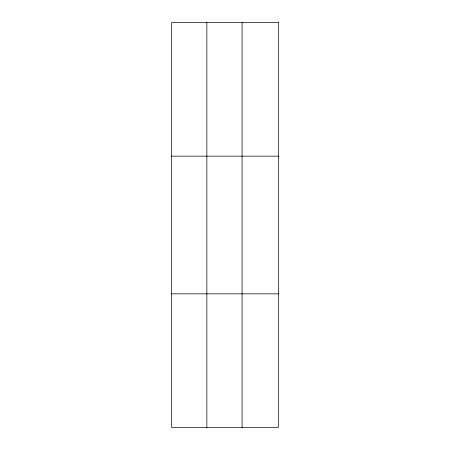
<?xml version="1.0" encoding="UTF-8"?>
<svg xmlns="http://www.w3.org/2000/svg" width="450" height="450" viewBox="0 0 450 450"><rect width="100%" height="100%" fill="white"/><g stroke="black" fill="none" stroke-linecap="round" stroke-linejoin="round"><path stroke-width="0.67" d="M206.859 22.5L206.859 427.5M242.072 22.5L242.072 427.5M171.647 156.15L278.353 156.15M171.647 293.85L278.353 293.85M278.353 22.5L278.353 427.5L171.647 427.5L171.647 22.5L278.353 22.5"/></g></svg>
